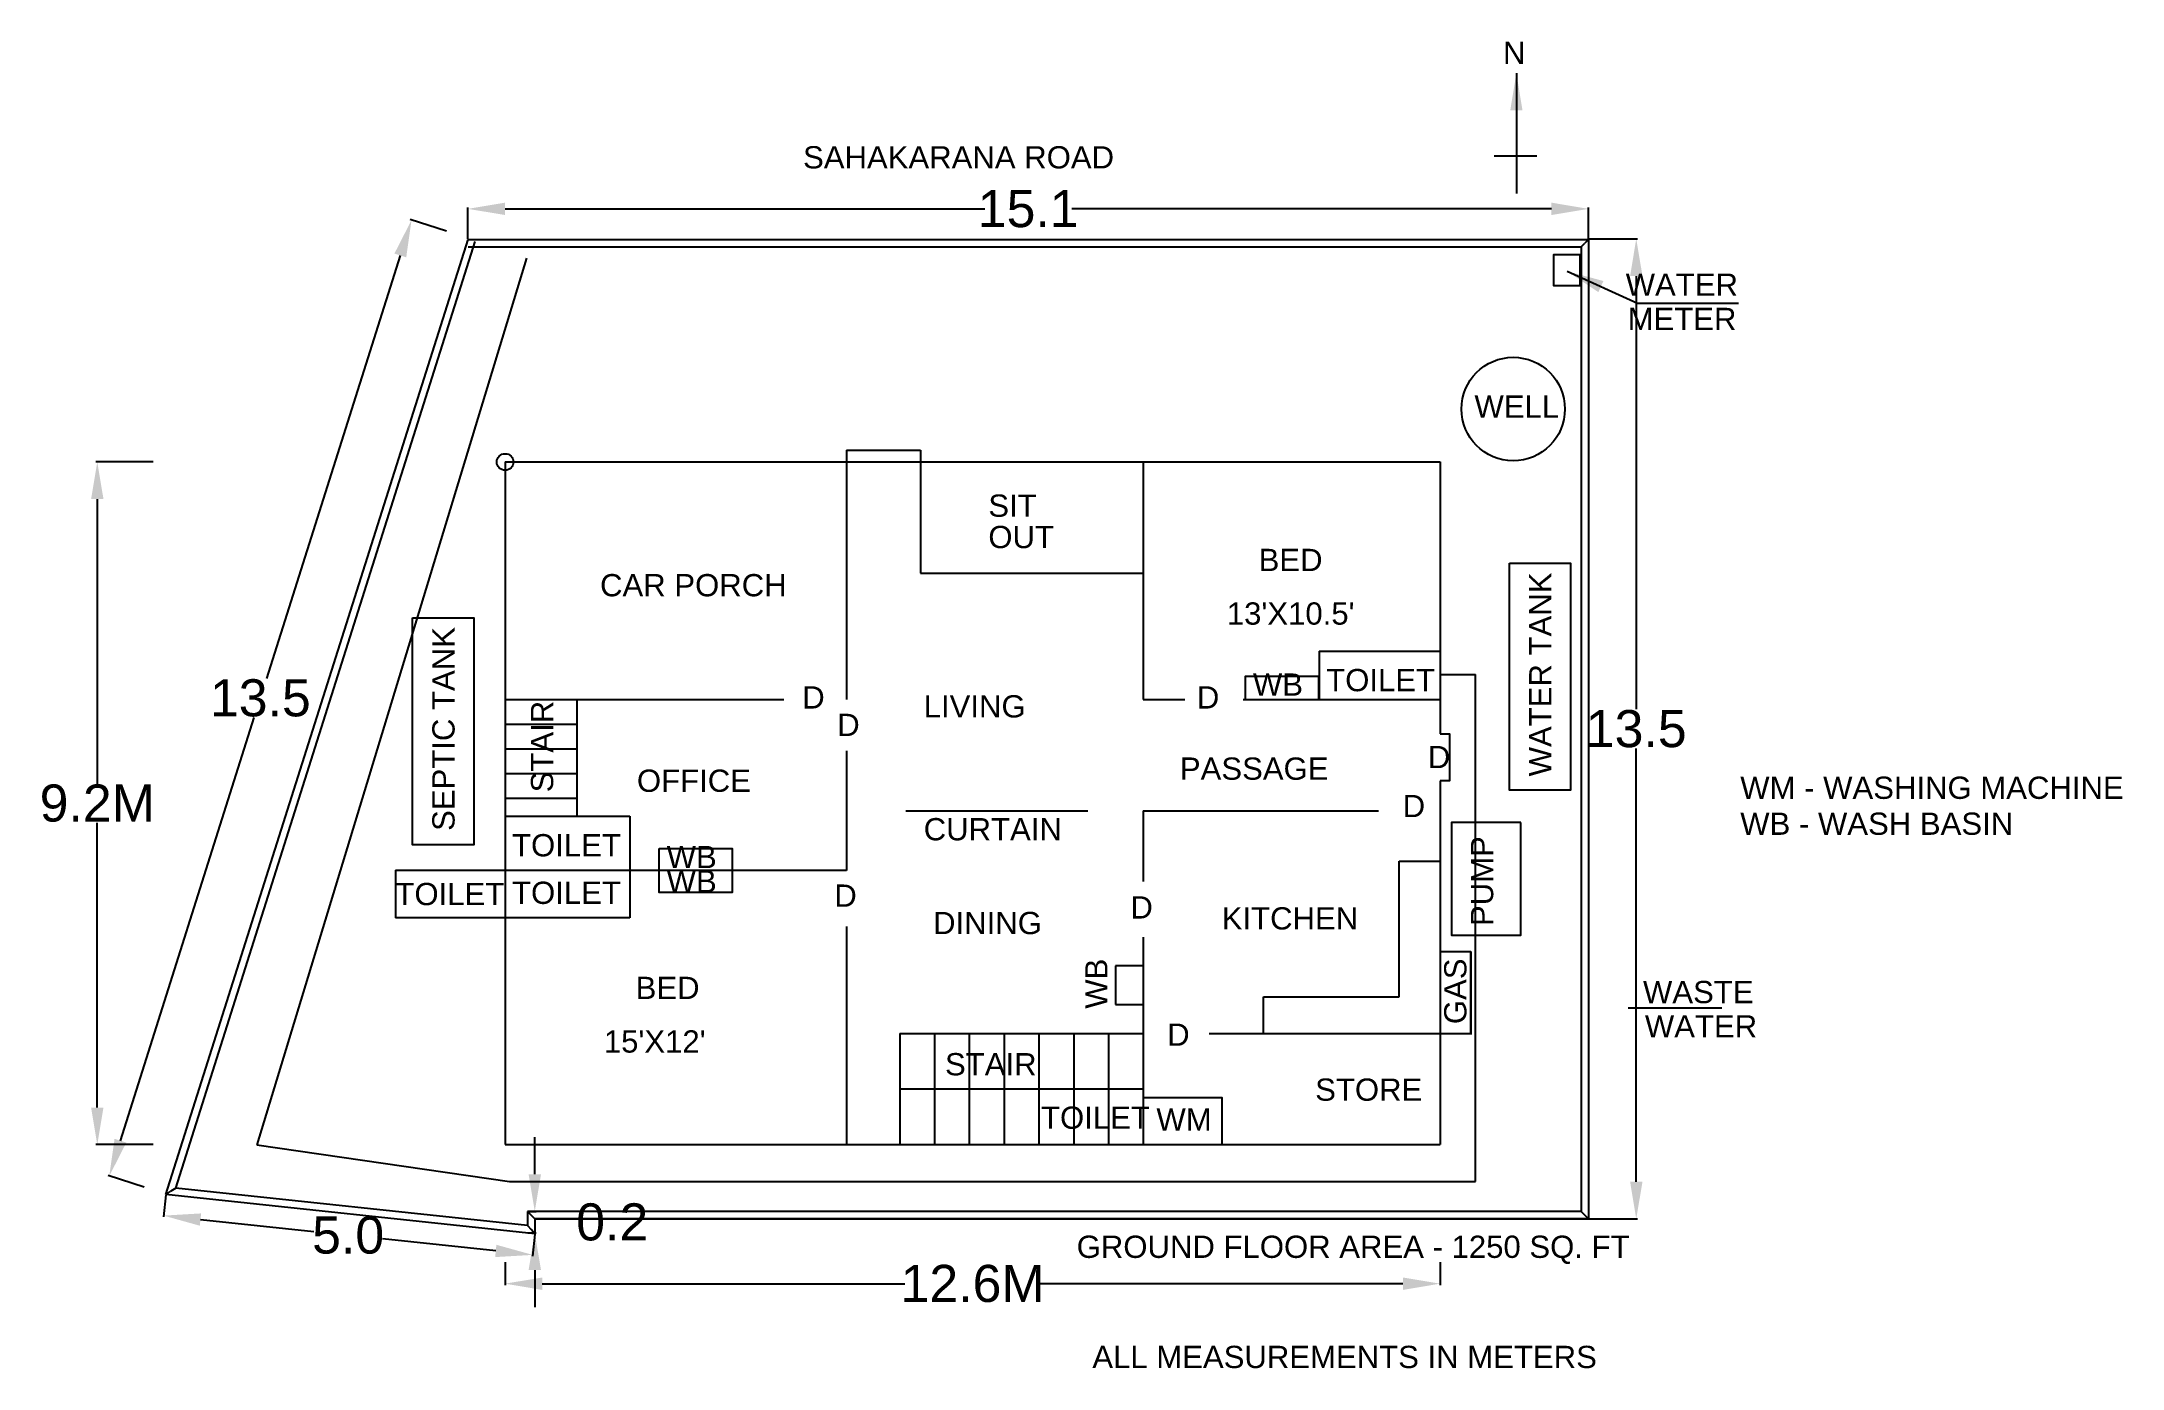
# Model space of a CAD drawing. Extents: x 1402 to 1682, y 210 to 388.
import ezdxf

# ---------------------------------------------------------------- set-up
doc = ezdxf.new("R2010")
doc.units = 0
doc.header["$MEASUREMENT"] = 0
doc.layers.get('0').update_dxf_attribs({"linetype": 'CONTINUOUS'})
doc.layers.get('DEFPOINTS').update_dxf_attribs({"linetype": 'CONTINUOUS'})
doc.styles.add('ROMAND', font='ARIAL.TTF', dxfattribs={"height": 5})
doc.dimstyles.get("Standard").update_dxf_attribs({"dimtxt": 0.18, "dimasz": 0.18, "dimexe": 0.18, "dimexo": 0.0625, "dimgap": 0.09, "dimtad": 0, "dimtih": 1, "dimtoh": 1, "dimdec": 4, "dimzin": 0, "dimdsep": 46, "dimtxsty": 'Standard', "dimcen": 0.09, "dimadec": 0, "dimazin": 0, "dimtfac": 1, "dimtdec": 4, "dimtofl": 0, "dimtmove": 0, "dimatfit": 3, "dimfxl": 1, "dimtolj": 1, "dimtzin": 0, "dimarcsym": 0})

# ---------------------------------------------------------------- blocks, each defined once
blk = doc.blocks.new('*D135')
at = {"color": 0, "lineweight": -2}
for p, q in [((1464.45, 223.85), (1464.45, 220.77)), ((1590.45, 223.85), (1590.45, 220.77)), ((1469.45, 220.95), (1518.3, 220.95)), ((1585.45, 220.95), (1536.61, 220.95))]:
    blk.add_line(p, q, dxfattribs=at)
at = {"color": 0}
for points in [[(1469.45, 221.78), (1469.45, 220.11), (1464.45, 220.95)], [(1585.45, 221.78), (1585.45, 220.11), (1590.45, 220.95)]]:
    blk.add_solid(points, dxfattribs=at)
at = {"layer": 'DEFPOINTS', "color": 0}
for p in [(1464.45, 223.92), (1590.45, 223.92), (1590.45, 220.95)]:
    blk.add_point(p, dxfattribs=at)
at = {"color": 0, "insert": (1527.45, 220.95), "char_height": 5, "attachment_point": 5, "style": 'ROMAND'}
blk.add_mtext('\\A1;12.6M', dxfattribs=at)
blk = doc.blocks.new('*D136')
at = {"color": 0, "lineweight": -2}
for p, q in [((1417.02, 331.69), (1409.31, 331.69)), ((1409.49, 326.69), (1409.49, 288.33)), ((1409.49, 244.69), (1409.49, 283.04)), ((1417.02, 239.69), (1409.31, 239.69))]:
    blk.add_line(p, q, dxfattribs=at)
at = {"color": 0}
for points in [[(1408.66, 326.69), (1410.33, 326.69), (1409.49, 331.69)], [(1408.66, 244.69), (1410.33, 244.69), (1409.49, 239.69)]]:
    blk.add_solid(points, dxfattribs=at)
at = {"layer": 'DEFPOINTS', "color": 0}
for p in [(1417.08, 331.69), (1409.49, 239.69), (1417.08, 239.69)]:
    blk.add_point(p, dxfattribs=at)
at = {"color": 0, "insert": (1409.49, 285.69), "char_height": 5, "attachment_point": 5, "style": 'ROMAND'}
blk.add_mtext('\\A1;9.2M', dxfattribs=at)
blk = doc.blocks.new('*D138')
at = {"color": 0, "lineweight": -2}
for p, q in [((1459.45, 361.75), (1459.45, 365.98)), ((1464.45, 365.8), (1529.09, 365.8)), ((1605.45, 365.8), (1540.82, 365.8)), ((1610.45, 361.75), (1610.45, 365.98))]:
    blk.add_line(p, q, dxfattribs=at)
at = {"color": 0}
for points in [[(1464.45, 366.64), (1464.45, 364.97), (1459.45, 365.8)], [(1605.45, 366.64), (1605.45, 364.97), (1610.45, 365.8)]]:
    blk.add_solid(points, dxfattribs=at)
at = {"layer": 'DEFPOINTS', "color": 0}
for p in [(1610.45, 365.8), (1459.45, 361.69), (1610.45, 361.69)]:
    blk.add_point(p, dxfattribs=at)
at = {"color": 0, "insert": (1534.95, 365.8), "char_height": 5, "attachment_point": 5, "style": 'ROMAND'}
blk.add_mtext('\\A1;15.1', dxfattribs=at)
blk = doc.blocks.new('*D139')
at = {"color": 0, "lineweight": -2}
for p, q in [((1468.45, 235.69), (1468.45, 240.69)), ((1467.52, 230.69), (1468.63, 230.69)), ((1467.52, 227.79), (1468.63, 227.79)), ((1468.45, 222.79), (1468.45, 217.79))]:
    blk.add_line(p, q, dxfattribs=at)
at = {"color": 0}
for points in [[(1467.62, 235.69), (1469.29, 235.69), (1468.45, 230.69)], [(1467.62, 222.79), (1469.29, 222.79), (1468.45, 227.79)]]:
    blk.add_solid(points, dxfattribs=at)
at = {"layer": 'DEFPOINTS', "color": 0}
for p in [(1467.45, 230.69), (1467.45, 227.79), (1468.45, 227.79)]:
    blk.add_point(p, dxfattribs=at)
at = {"color": 0, "insert": (1478.89, 229.24), "char_height": 5, "attachment_point": 5, "style": 'ROMAND'}
blk.add_mtext('\\A1;0.2', dxfattribs=at)
blk = doc.blocks.new('*D140')
at = {"color": 0, "lineweight": -2}
for p, q in [((1418.73, 232.91), (1418.41, 229.94)), ((1423.4, 229.59), (1438.67, 227.97)), ((1468.47, 227.62), (1468.15, 224.65)), ((1463.2, 225.36), (1447.93, 226.98))]:
    blk.add_line(p, q, dxfattribs=at)
at = {"color": 0}
for points in [[(1423.49, 230.42), (1423.31, 228.76), (1418.43, 230.12)], [(1463.28, 226.19), (1463.11, 224.53), (1468.17, 224.83)]]:
    blk.add_solid(points, dxfattribs=at)
at = {"layer": 'DEFPOINTS', "color": 0}
for p in [(1418.73, 232.97), (1468.47, 227.69), (1468.17, 224.83)]:
    blk.add_point(p, dxfattribs=at)
at = {"color": 0, "insert": (1443.3, 227.47), "char_height": 5, "attachment_point": 5, "style": 'ROMAND'}
blk.add_mtext('\\A1;5.0', dxfattribs=at)
blk = doc.blocks.new('*D141')
at = {"color": 0, "lineweight": -2}
for p, q in [((1610.52, 361.75), (1617.07, 361.75)), ((1616.89, 356.75), (1616.89, 298.36)), ((1616.89, 234.69), (1616.89, 293.07)), ((1610.52, 229.69), (1617.07, 229.69))]:
    blk.add_line(p, q, dxfattribs=at)
at = {"color": 0}
for points in [[(1616.06, 356.75), (1617.73, 356.75), (1616.89, 361.75)], [(1616.06, 234.69), (1617.73, 234.69), (1616.89, 229.69)]]:
    blk.add_solid(points, dxfattribs=at)
at = {"layer": 'DEFPOINTS', "color": 0}
for p in [(1610.45, 361.75), (1610.45, 229.69), (1616.89, 229.69)]:
    blk.add_point(p, dxfattribs=at)
at = {"color": 0, "insert": (1616.89, 295.72), "char_height": 5, "attachment_point": 5, "style": 'ROMAND'}
blk.add_mtext('\\A1;13.5', dxfattribs=at)
blk = doc.blocks.new('*D142')
at = {"color": 0, "lineweight": -2}
for p, q in [((1456.55, 362.8), (1451.67, 364.35)), ((1450.33, 359.52), (1432.31, 302.52)), ((1412.62, 240.22), (1430.64, 297.23)), ((1415.82, 233.97), (1410.94, 235.51))]:
    blk.add_line(p, q, dxfattribs=at)
at = {"color": 0}
for points in [[(1449.54, 359.78), (1451.13, 359.27), (1451.84, 364.29)], [(1411.82, 240.47), (1413.41, 239.97), (1411.11, 235.45)]]:
    blk.add_solid(points, dxfattribs=at)
at = {"layer": 'DEFPOINTS', "color": 0}
for p in [(1456.61, 362.78), (1411.11, 235.45), (1415.88, 233.95)]:
    blk.add_point(p, dxfattribs=at)
at = {"color": 0, "insert": (1431.47, 299.87), "char_height": 5, "attachment_point": 5, "style": 'ROMAND'}
blk.add_mtext('\\A1;13.5', dxfattribs=at)

msp = doc.modelspace()

# ---------------------------------------------------------------- linework, layer by layer
at = {"color": 0}
for p, q in [((1603.47162, 372.89322), (1597.7397, 372.89322)), ((1418.73461, 232.97448), (1459.45425, 361.687)), ((1459.45425, 361.687), (1610.45425, 361.687)), ((1610.45425, 361.687), (1610.45425, 229.687)), ((1464.45425, 331.687), (1590.45425, 331.687)), ((1464.45425, 331.687), (1464.45425, 239.687)), ((1510.45425, 333.26551), (1510.45425, 299.687)), ((1510.45425, 333.26551), (1520.45425, 333.26551)), ((1520.45425, 333.26551), (1520.45425, 316.687)), ((1550.45425, 331.687), (1550.45425, 299.687)), ((1590.45425, 331.687), (1590.45425, 295.04169)), ((1520.45425, 316.687), (1550.45425, 316.687)), ((1574.17334, 306.19166), (1590.45425, 306.19166)), ((1574.17334, 306.19166), (1574.17334, 299.687)), ((1464.45425, 299.687), (1502.00312, 299.687)), ((1474.11676, 299.687), (1474.11676, 283.93587)), ((1550.45425, 299.687), (1556.0681, 299.687)), ((1563.93517, 299.687), (1590.45425, 299.687)), ((1464.45425, 296.35784), (1474.11676, 296.35784)), ((1464.45425, 293.02867), (1474.11676, 293.02867)), ((1510.45425, 292.76557), (1510.45425, 276.62557)), ((1464.45425, 289.69951), (1474.11676, 289.69951)), ((1464.45425, 286.37035), (1474.11676, 286.37035)), ((1590.45425, 288.71709), (1590.45425, 239.687)), ((1464.45425, 283.93587), (1481.24226, 283.93587)), ((1481.24226, 283.93587), (1481.24226, 270.23939)), ((1518.4762, 284.687), (1542.98509, 284.687)), ((1550.45425, 284.687), (1550.45425, 275.14867)), ((1550.45425, 284.687), (1582.17111, 284.687)), ((1584.9412, 259.59819), (1584.9412, 277.87465)), ((1584.9412, 277.87465), (1590.45425, 277.87465)), ((1449.6864, 276.687), (1510.45425, 276.687)), ((1449.6864, 276.687), (1449.6864, 270.23939)), ((1481.24226, 270.23939), (1449.6864, 270.23939)), ((1510.45425, 269.08589), (1510.45425, 239.687)), ((1550.45425, 267.65052), (1550.45425, 239.687)), ((1550.45425, 263.80285), (1546.72707, 263.80285)), ((1546.72707, 263.80285), (1546.72707, 258.56091)), ((1594.5807, 265.68566), (1590.45425, 265.68566)), ((1546.72707, 258.56091), (1550.45425, 258.56091)), ((1566.65532, 254.687), (1566.65532, 259.59819)), ((1566.65532, 259.59819), (1584.9412, 259.59819)), ((1517.62989, 254.687), (1550.45425, 254.687)), ((1517.62989, 254.687), (1517.62989, 239.687)), ((1522.31908, 254.687), (1522.31908, 239.687)), ((1527.00828, 254.687), (1527.00828, 239.687)), ((1531.69747, 254.687), (1531.69747, 239.687)), ((1536.38666, 254.687), (1536.38666, 239.687)), ((1541.07586, 254.687), (1541.07586, 239.687)), ((1545.76505, 254.687), (1545.76505, 239.687)), ((1559.31428, 254.687), (1594.5807, 254.687)), ((1590.28475, 254.687), (1590.45425, 254.687)), ((1517.62989, 247.187), (1550.45425, 247.187)), ((1464.45425, 239.687), (1590.45425, 239.687)), ((1468.45425, 227.687), (1418.73461, 232.97448)), ((1468.45425, 229.687), (1610.45425, 229.687)), ((1468.45425, 229.687), (1468.45425, 227.687))]:
    msp.add_line(p, q, dxfattribs=at)
for p, q in [((1418.73461, 232.97448), (1459.45425, 361.687)), ((1420.05711, 233.83948), (1460.40767, 361.38537)), ((1459.45425, 361.687), (1610.45425, 361.687)), ((1459.45425, 360.687), (1609.45425, 360.687)), ((1609.45425, 360.687), (1609.95425, 361.187)), ((1609.45425, 360.687), (1609.45425, 230.687)), ((1610.45425, 361.687), (1609.95425, 361.187)), ((1610.45425, 361.687), (1610.45425, 229.687)), ((1418.73461, 232.97448), (1419.39586, 233.40698)), ((1468.45425, 227.687), (1418.73461, 232.97448)), ((1420.05711, 233.83948), (1419.39586, 233.40698)), ((1467.45425, 228.79898), (1420.05711, 233.83948)), ((1609.45425, 230.687), (1467.45425, 230.687)), ((1467.45425, 230.687), (1467.45425, 228.79898)), ((1467.45425, 230.687), (1467.95425, 230.187)), ((1468.45425, 229.687), (1467.95425, 230.187)), ((1609.45425, 230.687), (1609.95425, 230.187)), ((1610.45425, 229.687), (1609.95425, 230.187)), ((1467.45425, 228.79898), (1467.95425, 228.24299)), ((1468.45425, 227.687), (1467.95425, 228.24299)), ((1610.45425, 229.687), (1468.45425, 229.687)), ((1468.45425, 229.687), (1468.45425, 227.687))]:
    msp.add_line(p, q)
at = {"color": 3}
for p, q in [((1467.33121, 359.16765), (1431.00571, 239.65782)), ((1590.45425, 303.02497), (1595.22724, 303.02497)), ((1595.22724, 234.74127), (1595.22724, 303.02497)), ((1615.81575, 258.1382), (1628.44458, 258.1382)), ((1431.00571, 239.65782), (1465.06087, 234.74127)), ((1465.06087, 234.74127), (1595.22724, 234.74127))]:
    msp.add_line(p, q, dxfattribs=at)
at = {"color": 0}
for points in [[(1609.34368, 359.58742), (1605.73119, 359.58742), (1605.73119, 355.47531), (1609.34368, 355.47531)], [(1599.79415, 318.03205), (1608.04313, 318.03205), (1608.04313, 287.43978), (1599.79415, 287.43978)], [(1451.98378, 310.67839), (1460.23276, 310.67839), (1460.23276, 280.08612), (1451.98378, 280.08612)], [(1601.3137, 283.10046), (1591.97933, 283.10046), (1591.97933, 267.91281), (1601.3137, 267.91281)], [(1485.22001, 279.60064), (1495.06808, 279.60064), (1495.06808, 273.65158), (1485.22001, 273.65158)], [(1594.5807, 254.53828), (1594.5807, 254.53828), (1594.5807, 265.68566), (1594.5807, 265.68566)], [(1550.45425, 239.687), (1561.08476, 239.687), (1561.08476, 246.00585), (1550.45425, 246.00585)]]:
    msp.add_lwpolyline(points, close=True, dxfattribs=at)
for points in [[(1564.2292, 299.687), (1564.2292, 302.84518), (1574.07727, 302.84518), (1574.07727, 299.687)], [(1590.45425, 295.04169), (1591.72858, 295.04169), (1591.72858, 288.71709), (1590.45425, 288.71709)]]:
    msp.add_lwpolyline(points, dxfattribs=at)
for centre, radius in [((1600.30828, 338.82497), 6.96914), ((1464.45425, 331.687), 1.12154)]:
    msp.add_circle(centre, radius, dxfattribs=at)

# ---------------------------------------------------------------- texts
at = {"color": 0, "style": 'ROMAND'}
for s, p in [('N', (1598.92601, 385.34081)), ('SAHAKARANA ROAD', (1504.60362, 371.24875)), ('WATER', (1615.46887, 354.0834)), ('METER', (1615.72738, 349.46699)), ('WELL', (1595.08663, 337.6642)), ('SIT', (1529.57524, 324.30361)), ('OUT', (1529.57524, 320.07783)), ('BED', (1566.00074, 316.98976)), ('CAR PORCH', (1477.24924, 313.58413)), ("13'X10.5'", (1561.7161, 309.76631)), ('WB', (1565.23203, 300.19363)), ('TOILET', (1575.10651, 300.79352)), ('D', (1504.49844, 298.45893)), ('LIVING', (1520.86327, 297.25558)), ('D', (1557.67598, 298.45893)), ('D', (1509.2143, 294.76064)), ('PASSAGE', (1555.38655, 288.86226)), ('D', (1588.80222, 290.42497)), ('OFFICE', (1482.21633, 287.23391)), ('WM - WASHING MACHINE', (1630.90354, 286.28422)), ('D', (1585.41388, 283.82112)), ('CURTAIN', (1520.86327, 280.69684)), ('WB - WASH BASIN', (1630.90354, 281.43924)), ('TOILET', (1465.38742, 278.53773)), ('WB', (1486.22284, 276.94909)), ('TOILET', (1449.67517, 271.96295)), ('TOILET', (1465.38742, 272.13002)), ('WB', (1486.22284, 273.67037)), ('D', (1508.82047, 271.74674)), ('D', (1548.72196, 270.15944)), ('DINING', (1522.1281, 268.0551)), ('KITCHEN', (1561.02785, 268.68246)), ('BED', (1482.04496, 259.31537)), ('WASTE', (1617.79524, 258.75166)), ('D', (1553.67611, 253.00905)), ('WATER', (1618.05374, 254.13525)), ("15'X12'", (1477.76032, 252.09193)), ('STAIR', (1523.73639, 249.02339)), ('STORE', (1573.6191, 245.60041)), ('TOILET', (1536.67353, 241.8216)), ('WM', (1552.22535, 241.56138)), ('GROUND FLOOR AREA - 1250 SQ. FT', (1541.47877, 224.42329)), ('ALL MEASUREMENTS IN METERS', (1543.58952, 209.57567))]:
    msp.add_text(s, height=3, dxfattribs=at).set_placement(p)
for s, p in [('WATER TANK', (1605.45535, 289.31896)), ('SEPTIC TANK', (1457.64498, 281.96529)), ('STAIR', (1470.93488, 287.16285)), ('PUMP', (1597.61566, 269.14995)), ('WB', (1545.6335, 258.00327)), ('GAS', (1594.00741, 255.92414))]:
    msp.add_text(s, height=3, rotation=90, dxfattribs=at).set_placement(p)

# ---------------------------------------------------------------- dimensions: what is measured, and where the dimension line sits
at = {"color": 0}
for p1, p2, distance, text, picture, middle in [((1459.45425, 361.687), (1610.45425, 361.687), 4.11658, '15.1', '*D138', (1534.95425, 365.80358)), ((1456.60691, 362.78436), (1415.88066, 233.9472), -5.00187, '13.5', '*D142', (1431.47453, 299.87337)), ((1610.45425, 361.7495), (1610.45425, 229.687), 6.4398, '13.5', '*D141', (1616.89404, 295.71825)), ((1467.45425, 230.687), (1467.45425, 227.79334), 1, '0.2', '*D139', (1478.89071, 229.24017)), ((1418.73461, 232.97448), (1468.47229, 227.68508), -2.87266, '5.0', '*D140', (1443.29967, 227.47323))]:
    dim = msp.add_aligned_dim(p1=p1, p2=p2, distance=distance, text=text, dimstyle='Standard', override={"dimtxt": 100, "dimasz": 5, "dimtxsty": 'ROMAND', "dimtmove": 2}, dxfattribs=at)
    dim.commit()
    dim.dimension.update_dxf_attribs({"geometry": picture, "text_midpoint": middle})
dim = msp.add_linear_dim(base=(1409.49494, 239.687), p1=(1417.08426, 331.687), p2=(1417.08426, 239.687), angle=90, text='9.2M', dimstyle='Standard', override={"dimtxt": 100, "dimasz": 5, "dimtxsty": 'ROMAND', "dimtmove": 2}, dxfattribs=at)
dim.commit()
dim.dimension.update_dxf_attribs({"geometry": '*D136', "text_midpoint": (1409.49494, 285.687)})
dim = msp.add_linear_dim(base=(1590.45425, 220.94698), p1=(1464.45425, 223.91603), p2=(1590.45425, 223.91603), text='12.6M', dimstyle='Standard', override={"dimtxt": 100, "dimasz": 5, "dimtxsty": 'ROMAND', "dimtmove": 2}, dxfattribs=at)
dim.commit()
dim.dimension.update_dxf_attribs({"geometry": '*D135', "text_midpoint": (1527.45425, 220.94698)})

# ---------------------------------------------------------------- leaders
for points in [[(1600.73472, 384.09208), (1600.73472, 367.88843)], [(1607.56969, 357.39114), (1617.03586, 353.10866), (1630.68707, 353.10866)]]:
    msp.add_leader(points, dimstyle='Standard', override={"dimtxt": 100, "dimasz": 5, "dimgap": 0.09, "dimtad": 0, "dimtxsty": 'ROMAND', "dimtmove": 2}, dxfattribs=at)

doc.saveas('drawing.dxf')
